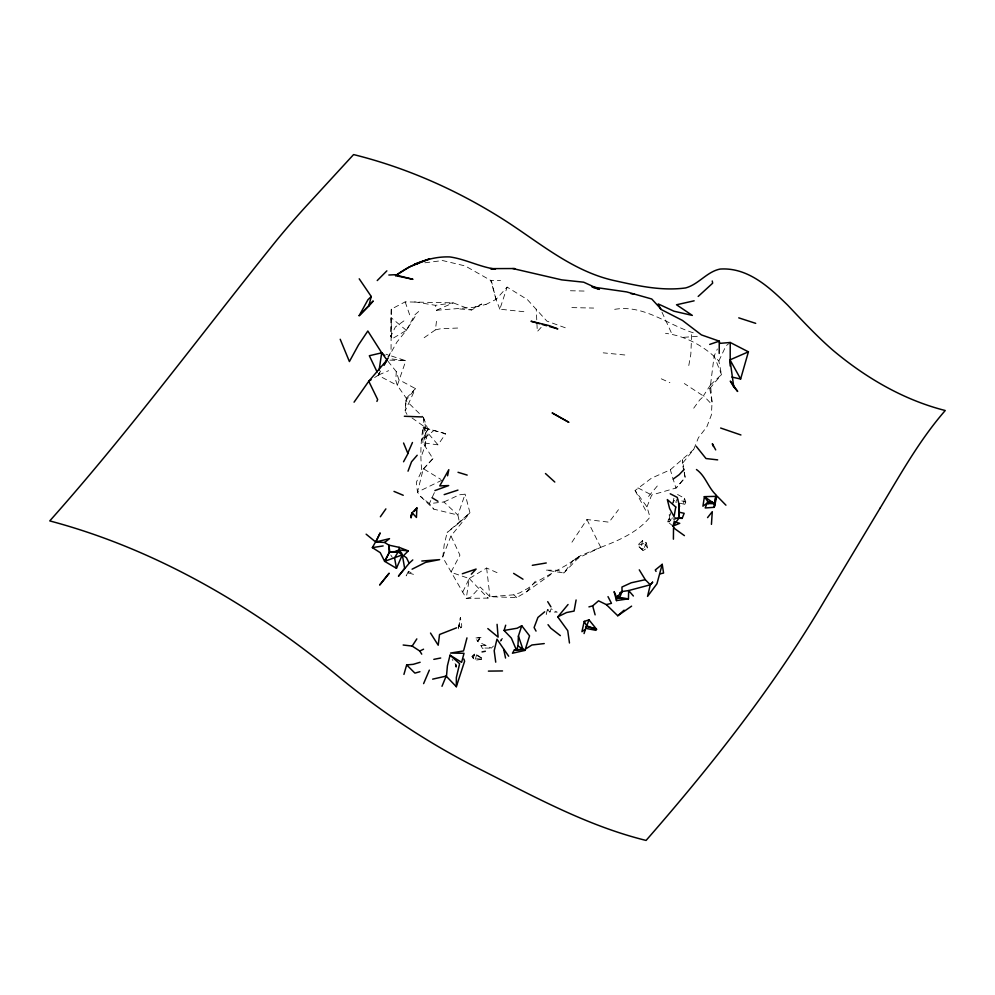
<?xml version="1.0" encoding="UTF-8"?>
<svg xmlns="http://www.w3.org/2000/svg" width="995" height="995" viewBox="0 0 995 995"><rect width="100%" height="100%" fill="white"/><g stroke="black" fill="none" stroke-linecap="round" stroke-linejoin="round"><path stroke-width="0.75" stroke-dasharray="4.97 3.73" d="M683.864 471.095L682.321 463.521L693.702 449.491L698.44 437.663L706.873 426.731L711.413 414.865L712.047 402.042L710.517 384.891L714.136 356.011L717.37 348.984M422.912 442.825L423.086 427.489L445.636 433.721L438.036 444.852L422.912 442.825L432.937 458.658L421.793 470.685L416.333 482.326L417.49 492.115L420.313 496.269L433.882 509.166L457.874 515.037L459.541 522.537L447.153 532.512L444.193 544.775L442.775 557.399L466.282 598.393L487.96 598.094L489.95 596.726L513.83 594.823L519.788 592.821L527.972 588.319L534.016 583.294L566.354 565.172L580.533 555.633L600.756 547.312C618.455 540.658 638.006 532.101 649.984 517.139L646.961 506.853L635.096 490.523L651.451 478.185L670.332 469.777L693.702 449.491M565.26 327.765L546.864 321.087L527.387 299.594L507.139 287.107L496.032 299.42L486.045 304.383L481.58 304.097L471.68 309.98L453.247 302.853L405.176 301.883L391.259 309.159L391.047 351.844L387.938 356.857M432.937 458.658L421.793 470.685C420.238 456.319 420.624 441.73 423.086 427.489L445.636 433.721M391.259 309.159L390.712 336.521L395.388 326.945L406.084 319.358M682.321 463.521L682.446 459.74L683.553 467.003M408.385 573.12L408.447 571.254L413.945 574.463L408.696 573.045L406.147 575.894L408.447 571.254L408.696 573.045M387.913 361.173L396.284 371.608L398.846 379.667L415.437 388.61L405.972 400.487L423.46 417.465L425.872 427.763L425.226 445.561L420.897 457.489M691.662 334.656L690.841 354.046L688.615 366.483M672.931 526.106L667.931 521.853L669.56 518.805L669.772 514.278M458.372 628.84L460.387 617.609L461.804 626.104L461.12 627.596L458.372 628.84L460.387 617.609M396.284 371.608L395.786 380.364L397.303 385.426L406.333 398.261L405.164 410.96L406.992 414.405M455.797 665.468L455.872 664.237L456.083 667.098L455.872 664.237L456.083 667.098L456.17 665.282L452.165 659.436M405.972 400.487L405.164 410.96L415.437 388.61L406.333 398.261M424.156 337.715L435.424 329.855L436.618 320.091M497.04 572.647L486.63 568.021L469.242 578.53L466.282 598.393L470.61 597.261L480.199 587.038L489.95 596.726L516.778 597.56L526.678 591.714L550.931 574.413M423.46 417.465L427.949 429.442L425.226 445.561L423.46 417.465L424.952 415.114M684.448 498.246L683.366 504.639L684.896 504.328L685.766 501.953L684.448 498.246L675.12 493.134M677.893 518.208L667.931 521.853L669.336 514.278M712.047 402.042L709.758 388.523L710.517 384.891L721.487 374.58L718.838 360.961C704.746 346.31 685.742 336.012 665.506 333.313M672.732 503.084L674.1 497.4M547.374 609.798L546.193 614.325L549.849 611.838L551.155 608.791L557.237 612.186L549.849 611.838L547.374 609.798L551.155 608.791M667.931 521.853L670.593 520.696L671.389 518.009L670.195 512.599M523.855 311.696L499.851 309.196L507.139 287.107M443.894 501.978L459.429 494.813L465.113 494.142L457.874 515.037L443.894 501.978L429.367 503.607L420.313 496.269M684.896 504.328L675.792 502.288L676.811 499.577L685.766 501.953M442.775 556.64L450.971 535.919L469.951 512.811L465.113 494.142M646.961 506.853L651.7 495.025L676.177 487.973L685.095 477.165L683.764 468.446M672.396 504.515L674.088 500.448L675.792 502.288M718.838 360.961L725.964 345.899L730.231 342.479M462.75 591.988L469.242 578.53L450.922 572.287L459.951 555.16L450.971 535.919M379.68 372.155L378.423 374.729L379.866 372.229M500.883 641.141L502.214 638.653L500.025 640.37M374.617 377.54L378.137 375.314L397.303 385.426L405.823 360.725L387.751 358.461L396.893 342.131L406.358 330.365L414.803 314.868L419.082 311.136M378.137 375.314L381.085 370.215M427.949 429.442L421.246 440.797L433.658 430.686M493.483 646.041L491.306 648.118L477.55 641.427L479.777 637.795L481.045 637.534L477.55 641.427L475.958 637.919L481.045 637.534M434.392 492.6L429.367 503.607L433.882 509.166M571.951 542.2L586.926 519.527L609.052 522.188L618.48 509.689M406.358 330.365L391.072 317.641L391.731 339.034L406.358 330.365L415.624 315.726M710.517 384.891L703.502 395.687L712.034 404.654M500.597 641.066L502.214 638.653M693.714 408.186L699.734 399.903L703.751 396.221L684.336 383.535M573.282 560.309L563.879 573.008L545.77 570.135L558.008 570.272L563.879 573.008L580.533 555.633L573.282 560.309L600.445 547.486M526.678 591.714L536.168 580.222M648.516 496.48L658.018 485.125M709.758 388.523L721.487 374.58L714.136 356.011M683.242 480.025L675.941 488.172L670.332 469.777M541.131 327.38L537.3 331.571L536.255 309.147M477.55 641.427L479.913 638.877M459.541 522.537L469.951 512.811L447.153 532.512M442.078 480.137L417.49 492.115L423.335 468.67L440.835 479.366M414.778 301.883L435.524 305.328L436.407 310.278L474.677 307.219L481.58 304.097M436.407 310.278L453.247 302.853L435.524 305.328M378.622 374.953L388.647 370.675M474.677 307.219L486.045 304.383M435.424 329.855L440.71 328.748L459.304 327.977M424.902 262.804L442.576 260.541L465.187 265.939L490.149 280.08L491.567 281.548L496.032 299.42L499.851 309.196M480.946 645.606L485.336 645.108L484.304 648.043L482.401 648.379L480.946 645.606L484.304 648.043L491.306 648.118M683.714 337.33L700.219 336.074M679.324 517.686L671.389 518.009L676.003 518.159M475.958 637.919L479.777 637.795M496.032 299.42L490.846 280.54L500.51 280.453M614.674 309.345C644.835 304.209 668.727 326.049 696.338 333.723M571.876 307.604L593.654 308.064M570.409 290.751L584.475 291.062M389.878 360.128L405.823 360.725L385.96 354.22M624.81 354.979L603.219 352.839M459.777 308.947L471.68 309.98M661.289 378.809L669.896 382.677M637.932 487.886L651.7 495.025M412.029 417.962L425.872 427.763M458.558 625.308L461.12 627.596M513.83 594.823L516.778 597.56M469.242 578.53L487.96 598.094M423.086 427.489L438.036 444.852M490.846 280.54L491.567 281.548M390.786 554.986L392.291 557.362M669.56 518.805L670.593 520.696M635.096 490.523L646.937 512.811M586.926 519.527L600.756 547.312M661.973 312.144L671.289 332.641M405.176 301.883L410.649 317.666M684.174 472.613L685.095 477.165M486.63 568.021L489.95 596.726M642.434 540.621L641.054 548.73L643.156 550.496L647.571 547.822L646.29 542.872L642.434 540.621L637.484 545.372L641.054 548.73L647.571 547.822L642.434 540.621M474.416 654.026L473.297 658.541L474.864 660.245L483.222 659.125L476.779 654.648L474.416 654.026L472.016 656.414L473.297 658.541L483.222 659.125L474.416 654.026M476.779 654.648L474.864 660.245L472.016 656.414L476.779 654.648M646.29 542.872L643.156 550.496L637.484 545.372L646.29 542.872"/><path stroke-width="1.49" d="M432.651 679.15L446.158 676.102L456.332 686.712L456.357 677.458L459.615 663.727L450.038 655.17L447.402 665.829L446.494 676.078M719.211 353.424L719.248 341.148L701.438 334.917L682.471 320.44L661.65 309.743L651.737 298.998L626.663 291.908L591.988 286.933M679.361 512.238L684.174 513.321L682.147 518.37L679.324 517.686L678.677 503.769L679.324 517.686L672.931 526.106L674.971 528.855L684.423 535.633M730.168 365.998L730.231 342.479L719.957 343.362L719.248 341.148L709.696 344.419M416.905 507.923L416.445 517.462L412.092 512.761L416.905 507.923L414.281 511.43M514.452 649.747L516.492 650.183L517.96 645.817L518.42 636.066L521.741 625.731L529.551 635.842L524.95 650.407L512.45 653.23L514.452 649.747L522.935 649.287L524.95 650.407M395.139 551.578L398.958 549.924L399.119 547.349L388.896 545.136L384.642 542.462L375.836 541.976L380.165 532.922L375.724 541.852M711.437 524.365L712.283 511.666L707.557 517.624M616.477 600.582L616.738 597.473L614.126 591.615L616.477 600.582L628.442 598.841L628.666 590.557L650.282 584.799L652.608 582.199L650.282 584.799L647.546 596.415L656.949 583.766L662.222 564.339L655.282 569.973L656.041 571.416M673.404 539.19L673.515 527.997M456.618 627.808L439.529 634.511L438.21 645.22L430.512 633.056M715.766 496.356L714.236 507.313L705.194 507.972L707.756 501.505L704.41 496.654L715.766 496.356L714.236 507.313L716.897 495.933L725.927 505.174M379.083 370.351L381.707 352.827L367.827 331.012L358.511 344.917L349.407 361.546L340.203 339.27M576.105 599.973L574.078 611.079L566.578 612.534L557.909 616.751L568.058 604.512M447.576 475.784L448.82 469.677L439.74 485.908L448.67 485.56L434.914 490.572M589.003 619.873L584.227 621.39L581.938 631.663L585.421 629.288L589.003 619.873L596.552 629.25L595.955 630.332L586.876 628.579M463.782 650.096L466.966 637.882M371.259 296.51L367.951 299.706L359.145 315.689L368.772 306.062L371.259 296.51L359.207 278.811M731.897 377.068L740.628 379.008L748.414 351.832L730.231 342.479M403.933 674.411L406.669 664.909L413.248 664.337L420.139 662.26M673.304 524.862L674.411 521.119M518.42 636.066L522.935 649.287L516.492 650.183L511.368 638.093L504.079 630.457L505.696 625.208M584.053 633.554L585.421 629.288M366.135 534.178L375.563 541.902L372.366 547.623L380.227 552.648L384.642 561.342L389.654 551.802L398.075 551.914L402.328 554.874L396.458 568.319L384.642 561.342L389.654 551.802L400.351 551.491L401.93 553.556M708.415 503.694L709.236 501.269M456.332 686.712L464.603 661.24L463.894 659.038M408.025 471.182L411.532 461.792L417.191 455.25M410.798 516.094L412.092 512.761L411.109 517.873L410.798 516.094L412.539 513.768M385.886 508.893L380.364 516.766M650.282 584.799L645.295 579.699L631.216 582.784L621.962 587.025L622.062 591.528L619.437 598.231L616.738 597.473L622.062 591.528L628.666 590.557L633.392 596.005M376.918 401.408L377.665 399.53L368.759 381.259L386.98 360.016L381.707 352.827L369.319 355.737L377.13 372.018M441.991 686.289L446.158 676.102M423.609 683.615L429.355 670.132M412.465 442.501L407.776 453.185L403.56 443.011M403.547 461.767L408.099 453.347M384.169 364.717L387.751 358.461M384.033 365.115L386.98 360.016M403.162 645.021L412.179 646.078L416.83 638.902M354.058 402.179L368.759 381.259L371.098 379.767M368.772 306.062L373.224 300.987L359.145 315.689M684.174 469.329L679.262 474.615L673.093 479.13M471.319 574.177L476.107 569.065L462.339 573.754M377.229 280.565L386.856 270.864M399.119 547.349L408.336 550.931L403.51 555.62L406.495 557.785L409.169 563.269L398.473 576.192L404.654 568.319L402.328 554.874L384.642 561.342M698.179 296.448L712.681 283.177L712.233 280.988M409.169 563.269L412.788 559.936M588.928 606.888L592.672 605.88L598.542 600.818L606.316 604.599L617.758 615.756L624.101 610.171M544.688 611.825L537.922 617.435L534.104 627.546L536.031 631.091M384.642 542.462L389.53 538.643L375.836 541.976M617.758 615.756L631.601 606.142M388.834 275.018L394.704 274.732L412.95 279.321L395.575 275.64C411.196 264.284 430.213 256.163 449.877 256.934C465.424 259.135 479.739 266.958 495.448 269.147M395.575 275.64L409.268 266.983L429.517 258.911L414.604 264.135L417.539 263.762M525.36 649.126L531.939 644.984L544.24 643.578M619.698 592.908L622.062 591.528M521.741 625.731L517.176 628.218L504.079 630.457M412.079 569.19L425.698 562.324L439.616 559.638L421.818 561.031M412.179 646.078L419.778 651.029L423.559 649.2M732.793 383.859L733.725 386.707L730.293 381.097L737.668 391.458L733.725 386.707L730.007 359.854L748.414 351.832M672.931 526.106L679.734 523.333L674.51 521.828M444.168 494.627L457.949 490.1M419.94 671.712L414.903 673.118L406.669 664.909M606.316 604.599L611.477 603.343L608.007 596.627M694.137 300.813L676.525 304.768L692.333 315.415L673.938 311.199L658.255 303.948L660.742 309.42M660.108 573.829L663.578 573.058L662.222 564.339M482.04 651.924L485.361 651.252M433.82 659.362L440.71 658.006M400.351 551.491L398.075 551.914L394.58 557.934L396.458 568.319M532.313 565.322L546.255 562.971M463.546 650.941L450.561 653.056L464.018 653.305L461.605 662.347L450.038 655.17M372.366 547.623L383.15 545.932M585.558 627.037L587.672 626.775L596.552 629.25L586.677 625.855L584.227 621.39M488.396 671.115L502.512 670.941M512.823 268.55L561.74 279.869L583.692 282.194L599.438 289.383L593.468 287.642M514.776 268.538L490.572 268.625L494.391 269.172M677.533 518.221L682.147 518.37M404.356 416.258L422.315 416.955M398.958 549.924L408.336 550.931M717.669 459.877L705.99 458.533L696.127 446.208M616.738 597.473L628.442 598.841L619.437 598.231L618.032 595.607M630.942 293.649L634.026 294.01M549.551 326.559L557.797 328.885L549.228 325.639L531.007 321.248L539.564 323.698M542.424 324.519L546.703 325.751M458.023 472.289L467.177 475.1M738.75 317.853L755.702 323.35M707.756 501.505L714.46 503.731L712.059 501.89M720.641 428.024L740.927 434.977M393.995 491.393L403.236 495.274M670.244 493.794L677.284 497.413L679.573 506.355M432.004 497.687L437.924 501.306M513.619 573.369L522.997 579.202M517.96 645.817L522.935 649.287M560.359 635.631L550.745 628.168L548.021 624.673M487.811 628.579L498.122 637.111L497.077 624.338M545.471 473.533L554.8 482.04M381.707 352.827L384.729 355.65M696.463 469.528C705.691 476.058 708.03 487.6 716.238 495.05M557.785 616.962L567.747 630.681L569.463 642.994M495.721 662.16L494.192 650.73L496.965 639.188L508.669 656.202M419.778 651.029L421.731 654.15M547.71 601.676L550.919 606.851M639.263 569.849L645.295 579.699M730.007 359.854L740.628 379.008M715.691 449.889L712.321 443.708L713.415 446.506M592.672 605.88L595.122 614.86M503.669 649.2L505.547 658.043M389.841 552.349L388.896 545.136L389.219 553.158M704.41 496.654L702.93 506.181L706.562 503.495L714.46 503.731L704.41 496.654M675.767 507.002L674.075 516.629L669.623 508.532L667.334 499.577L675.767 507.002M880.077 508.196L824.644 600.445C773.836 686.525 711.711 765.279 646.078 840.427C587.1 825.912 533.569 796.286 479.727 769.135C430.673 744.534 384.555 714.199 342.044 679.523C256.561 608.268 157.882 549.613 49.75 520.907C129.972 430.823 201.487 333.512 277.157 239.671A1014.042 421.333 -76.4 0 1 305.739 206.637L353.586 154.573C405.935 167.546 455.872 189.61 501.48 218.266C537.524 240.902 570.943 270.715 613.455 280.416C637.074 285.652 661.327 291.236 685.617 287.941C698.614 284.421 706.873 271.71 720.044 269.073C747.718 267.12 769.284 287.207 787.654 305.129C802.02 320.303 816.236 335.638 831.969 349.419L833.449 350.688C866.073 377.963 903.821 400.027 945.25 410.512C919.392 440.126 900.288 474.69 880.077 508.196M389.045 573.356L379.816 584.849L389.045 573.356M568.68 422.203L552.312 413.012L568.68 422.203"/></g></svg>
